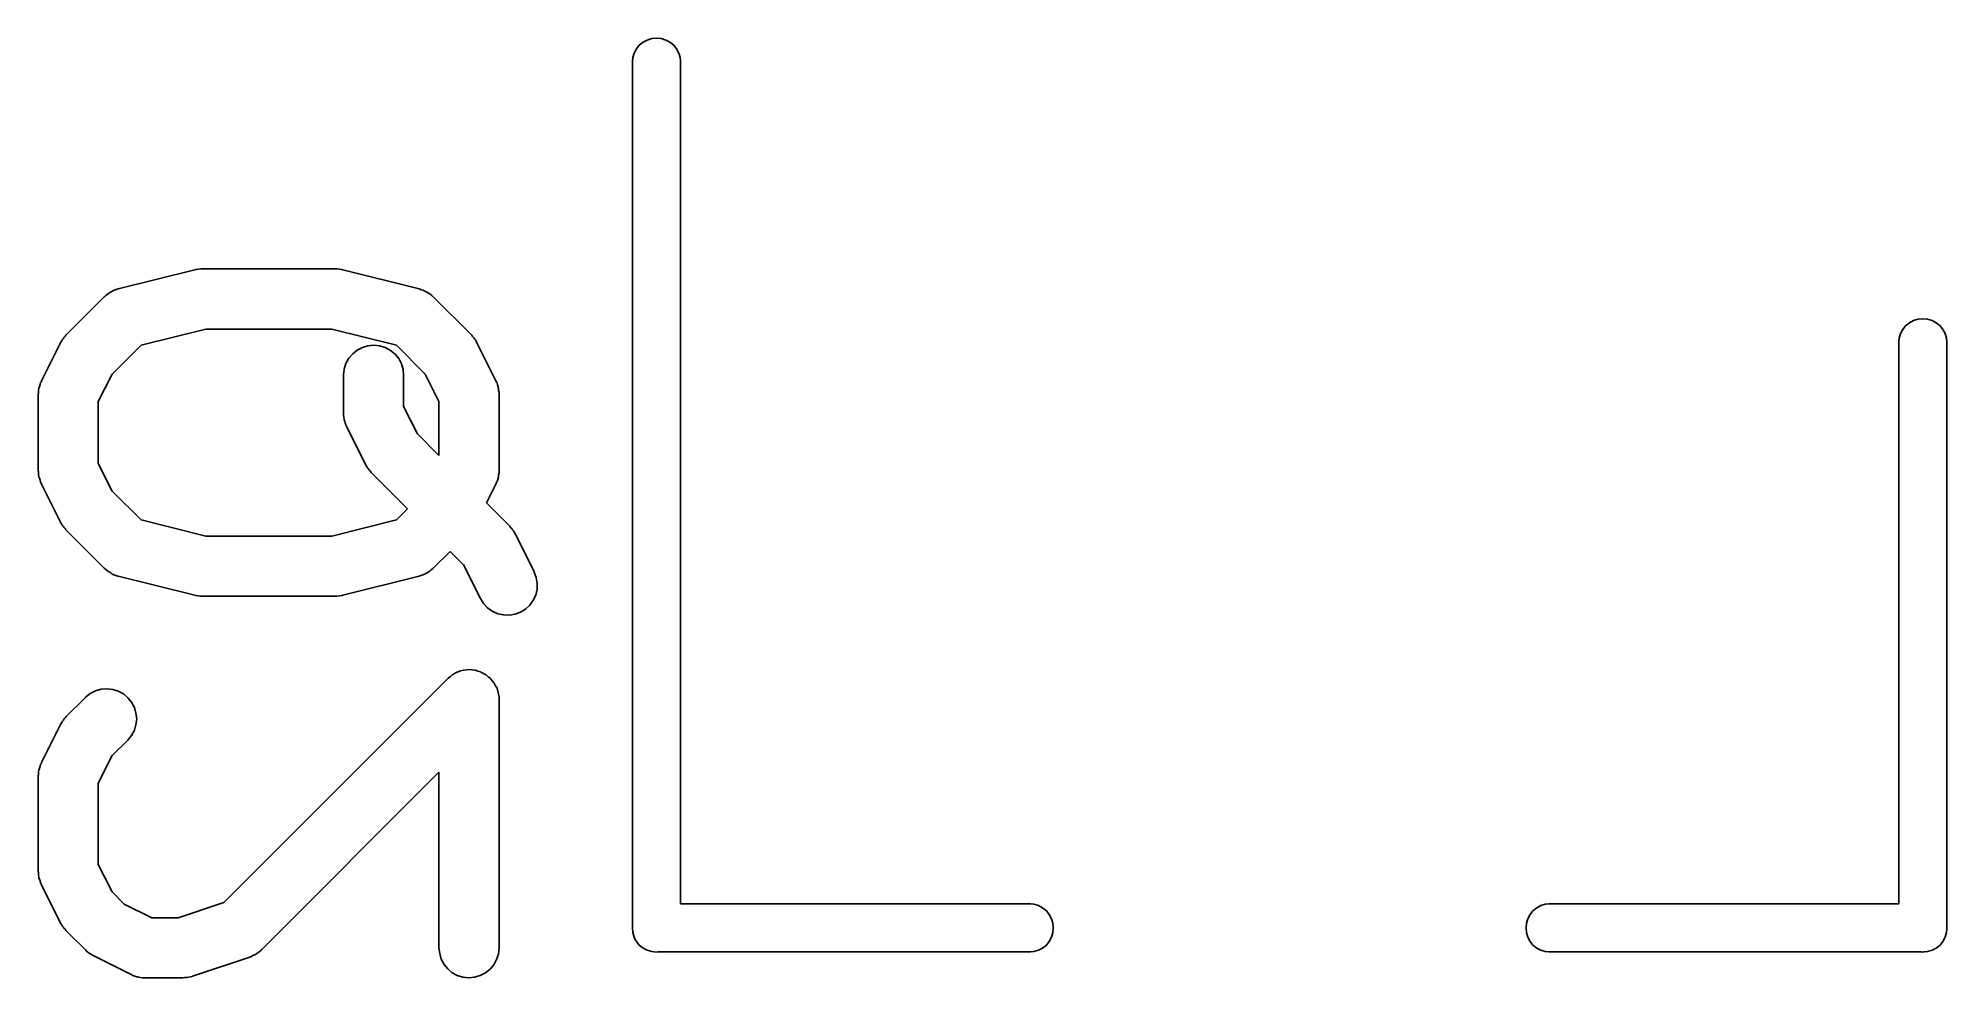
# Model space of a CAD drawing. Extents: x 125.2 to 163.8, y -115.5 to -80.2.
# Drawn here: x 135.627 to 140.39, y -82.593 to -80.248 of the extents above.
import ezdxf

# ---------------------------------------------------------------- set-up
doc = ezdxf.new("R2010")
doc.units = 0
doc.layers.add('BLACK', color=7, linetype='CONTINUOUS')

msp = doc.modelspace()

# ---------------------------------------------------------------- linework, layer by layer
at = {"layer": 'BLACK', "linetype": 'CONTINUOUS'}
for p, q in [((137.137, -80.2584), (137.147, -80.2528)), ((137.147, -80.2528), (137.158, -80.2494)), ((137.158, -80.2494), (137.17, -80.2482)), ((137.17, -80.2482), (137.182, -80.2494)), ((137.182, -80.2494), (137.193, -80.2528)), ((137.193, -80.2528), (137.203, -80.2584)), ((137.11, -80.3056), (137.111, -80.2967)), ((137.111, -80.2967), (137.114, -80.2854)), ((137.114, -80.2854), (137.12, -80.275)), ((137.12, -80.275), (137.127, -80.2659)), ((137.127, -80.2659), (137.137, -80.2584)), ((137.203, -80.2584), (137.213, -80.2659)), ((137.213, -80.2659), (137.22, -80.275)), ((137.22, -80.275), (137.226, -80.2854)), ((137.226, -80.2854), (137.229, -80.2967)), ((137.229, -80.2967), (137.23, -80.3056)), ((137.11, -82.4656), (137.11, -80.3056)), ((137.23, -80.3056), (137.23, -82.4085)), ((135.827, -80.8738), (136.018, -80.8262)), ((136.018, -80.8262), (136.019, -80.826)), ((136.019, -80.826), (136.02, -80.8258)), ((136.02, -80.8258), (136.021, -80.8254)), ((136.021, -80.8254), (136.027, -80.8248)), ((136.027, -80.8248), (136.033, -80.824)), ((136.033, -80.824), (136.034, -80.8241)), ((136.034, -80.8241), (136.036, -80.824)), ((136.036, -80.824), (136.369, -80.824)), ((136.369, -80.824), (136.37, -80.824)), ((136.37, -80.824), (136.371, -80.8241)), ((136.371, -80.8241), (136.373, -80.8241)), ((136.373, -80.8241), (136.379, -80.8249)), ((136.379, -80.8249), (136.385, -80.8256)), ((136.385, -80.8256), (136.386, -80.826)), ((136.386, -80.826), (136.387, -80.8262)), ((136.387, -80.8262), (136.578, -80.8738)), ((135.817, -80.877), (135.822, -80.8755)), ((135.822, -80.8755), (135.827, -80.8738)), ((136.578, -80.8738), (136.579, -80.8741)), ((136.579, -80.8741), (136.583, -80.8759)), ((135.697, -80.9888), (135.792, -80.8936)), ((135.792, -80.8936), (135.793, -80.8928)), ((135.793, -80.8928), (135.797, -80.8897)), ((135.797, -80.8897), (135.801, -80.8863)), ((135.801, -80.8863), (135.803, -80.8851)), ((135.803, -80.8851), (135.804, -80.8837)), ((135.804, -80.8837), (135.809, -80.8814)), ((135.809, -80.8814), (135.813, -80.8788)), ((135.813, -80.8788), (135.815, -80.878)), ((135.815, -80.878), (135.817, -80.877)), ((136.583, -80.8759), (136.588, -80.8774)), ((136.588, -80.8774), (136.59, -80.8784)), ((136.59, -80.8784), (136.592, -80.8792)), ((136.592, -80.8792), (136.597, -80.8819)), ((136.597, -80.8819), (136.601, -80.8843)), ((136.601, -80.8843), (136.603, -80.8857)), ((136.603, -80.8857), (136.605, -80.8869)), ((136.605, -80.8869), (136.609, -80.8903)), ((136.609, -80.8903), (136.613, -80.8936)), ((136.613, -80.8936), (136.708, -80.9888)), ((140.28, -80.975), (140.287, -80.9659)), ((140.287, -80.9659), (140.297, -80.9584)), ((140.297, -80.9584), (140.307, -80.9528)), ((140.307, -80.9528), (140.318, -80.9494)), ((140.318, -80.9494), (140.33, -80.9482)), ((140.33, -80.9482), (140.342, -80.9494)), ((140.342, -80.9494), (140.353, -80.9528)), ((140.353, -80.9528), (140.363, -80.9584)), ((140.363, -80.9584), (140.373, -80.9659)), ((140.373, -80.9659), (140.38, -80.975)), ((135.635, -81.1035), (135.683, -81.0083)), ((135.683, -81.0074), (135.686, -81.0038)), ((135.683, -81.0083), (135.683, -81.0074)), ((135.686, -81.0038), (135.688, -81.0001)), ((135.688, -81.0001), (135.69, -80.9977)), ((135.69, -80.9977), (135.691, -80.9951)), ((135.691, -80.9951), (135.694, -80.9921)), ((135.694, -80.9921), (135.697, -80.9888)), ((135.884, -81.0143), (135.812, -81.0863)), ((136.045, -80.974), (135.884, -81.0143)), ((136.36, -80.974), (136.045, -80.974)), ((136.521, -81.0143), (136.36, -80.974)), ((136.436, -81.0199), (136.45, -81.0158)), ((136.45, -81.0158), (136.465, -81.0145)), ((136.465, -81.0145), (136.479, -81.016)), ((136.479, -81.016), (136.493, -81.0203)), ((136.593, -81.0863), (136.521, -81.0143)), ((136.708, -80.9888), (136.709, -80.9895)), ((136.709, -80.9895), (136.711, -80.9928)), ((136.711, -80.9928), (136.714, -80.9959)), ((136.714, -80.9959), (136.716, -80.9985)), ((136.716, -80.9985), (136.718, -81.001)), ((136.718, -81.001), (136.72, -81.0047)), ((136.72, -81.0047), (136.722, -81.0083)), ((136.722, -81.0083), (136.769, -81.1035)), ((140.27, -81.0056), (140.271, -80.9967)), ((140.27, -82.4085), (140.27, -81.0056)), ((140.271, -80.9967), (140.274, -80.9854)), ((140.274, -80.9854), (140.28, -80.975)), ((140.38, -80.975), (140.386, -80.9854)), ((140.386, -80.9854), (140.389, -80.9967)), ((140.389, -80.9967), (140.39, -81.0056)), ((140.39, -81.0056), (140.39, -82.4656)), ((136.391, -81.0739), (136.395, -81.0599)), ((136.395, -81.0599), (136.402, -81.0471)), ((136.402, -81.0471), (136.412, -81.0359)), ((136.412, -81.0359), (136.423, -81.0267)), ((136.423, -81.0267), (136.436, -81.0199)), ((136.493, -81.0203), (136.506, -81.0273)), ((136.506, -81.0273), (136.518, -81.0366)), ((136.518, -81.0366), (136.527, -81.0479)), ((136.527, -81.0479), (136.534, -81.0609)), ((136.534, -81.0609), (136.538, -81.0749)), ((135.63, -81.1172), (135.632, -81.1124)), ((135.632, -81.1124), (135.633, -81.1075)), ((135.633, -81.1075), (135.635, -81.1056)), ((135.635, -81.1056), (135.635, -81.1035)), ((135.812, -81.0863), (135.777, -81.1548)), ((136.389, -81.0884), (136.391, -81.0739)), ((136.389, -81.0895), (136.389, -81.0884)), ((136.389, -81.1847), (136.389, -81.0895)), ((136.538, -81.0749), (136.539, -81.0895)), ((136.539, -81.0895), (136.539, -81.167)), ((136.627, -81.1548), (136.593, -81.0863)), ((136.769, -81.1035), (136.77, -81.1045)), ((136.77, -81.1045), (136.771, -81.1065)), ((136.771, -81.1065), (136.772, -81.1085)), ((136.772, -81.1085), (136.773, -81.1134)), ((136.773, -81.1134), (136.775, -81.1182)), ((135.627, -81.136), (135.628, -81.1338)), ((135.627, -81.1371), (135.627, -81.136)), ((135.627, -81.3275), (135.627, -81.1371)), ((135.628, -81.1266), (135.629, -81.1215)), ((135.628, -81.1316), (135.628, -81.1266)), ((135.628, -81.1338), (135.628, -81.1316)), ((135.629, -81.1215), (135.63, -81.1194)), ((135.63, -81.1194), (135.63, -81.1172)), ((135.777, -81.1548), (135.777, -81.3098)), ((136.627, -81.2893), (136.627, -81.1548)), ((136.775, -81.1182), (136.775, -81.1204)), ((136.775, -81.1204), (136.776, -81.1225)), ((136.776, -81.1225), (136.776, -81.1276)), ((136.776, -81.1276), (136.777, -81.1327)), ((136.777, -81.1327), (136.777, -81.1349)), ((136.777, -81.1349), (136.777, -81.1371)), ((136.777, -81.1371), (136.777, -81.3275)), ((136.389, -81.1869), (136.389, -81.1847)), ((136.389, -81.1891), (136.389, -81.1869)), ((136.39, -81.1941), (136.389, -81.1891)), ((136.391, -81.1993), (136.39, -81.1941)), ((136.391, -81.2014), (136.391, -81.1993)), ((136.392, -81.2036), (136.391, -81.2014)), ((136.393, -81.2084), (136.392, -81.2036)), ((136.395, -81.2133), (136.393, -81.2084)), ((136.539, -81.167), (136.574, -81.2355)), ((136.396, -81.2152), (136.395, -81.2133)), ((136.397, -81.2173), (136.396, -81.2152)), ((136.397, -81.2182), (136.397, -81.2173)), ((136.445, -81.3135), (136.397, -81.2182)), ((136.574, -81.2355), (136.627, -81.2893)), ((135.628, -81.3297), (135.627, -81.3275)), ((135.628, -81.3319), (135.628, -81.3297)), ((135.628, -81.337), (135.628, -81.3319)), ((135.629, -81.3421), (135.628, -81.337)), ((135.629, -81.3442), (135.629, -81.3421)), ((135.63, -81.3464), (135.629, -81.3442)), ((135.632, -81.3512), (135.63, -81.3464)), ((135.633, -81.3561), (135.632, -81.3512)), ((135.777, -81.3098), (135.812, -81.3784)), ((136.447, -81.317), (136.445, -81.3135)), ((136.449, -81.3208), (136.447, -81.317)), ((136.451, -81.3232), (136.449, -81.3208)), ((136.453, -81.3259), (136.451, -81.3232)), ((136.456, -81.3289), (136.453, -81.3259)), ((136.458, -81.3322), (136.456, -81.3289)), ((136.459, -81.333), (136.458, -81.3322)), ((136.549, -81.4228), (136.459, -81.333)), ((136.775, -81.3474), (136.773, -81.3522)), ((136.776, -81.3431), (136.775, -81.3452)), ((136.775, -81.3452), (136.775, -81.3474)), ((136.777, -81.333), (136.776, -81.3381)), ((136.776, -81.3381), (136.776, -81.3431)), ((136.777, -81.3275), (136.777, -81.3286)), ((136.777, -81.3286), (136.777, -81.3308)), ((136.777, -81.3308), (136.777, -81.333)), ((135.634, -81.3581), (135.633, -81.3561)), ((135.635, -81.3601), (135.634, -81.3581)), ((135.635, -81.3611), (135.635, -81.3601)), ((135.683, -81.4563), (135.635, -81.3611)), ((135.812, -81.3784), (135.884, -81.4503)), ((136.769, -81.3611), (136.746, -81.408)), ((136.77, -81.359), (136.769, -81.3611)), ((136.771, -81.3571), (136.77, -81.359)), ((136.773, -81.3522), (136.771, -81.3571)), ((136.521, -81.4503), (136.549, -81.4228)), ((136.746, -81.408), (136.803, -81.465)), ((135.685, -81.4599), (135.683, -81.4563)), ((135.687, -81.4636), (135.685, -81.4599)), ((135.689, -81.4661), (135.687, -81.4636)), ((135.691, -81.4687), (135.689, -81.4661)), ((135.694, -81.4718), (135.691, -81.4687)), ((135.696, -81.4751), (135.694, -81.4718)), ((135.697, -81.4758), (135.696, -81.4751)), ((135.792, -81.5711), (135.697, -81.4758)), ((135.884, -81.4503), (136.045, -81.4906)), ((136.045, -81.4906), (136.36, -81.4906)), ((136.36, -81.4906), (136.521, -81.4503)), ((136.803, -81.465), (136.804, -81.4657)), ((136.804, -81.4657), (136.806, -81.469)), ((136.806, -81.469), (136.809, -81.4721)), ((136.809, -81.4721), (136.811, -81.4747)), ((136.811, -81.4747), (136.813, -81.4772)), ((136.813, -81.4772), (136.815, -81.4809)), ((136.815, -81.4809), (136.817, -81.4845)), ((136.817, -81.4845), (136.865, -81.5797)), ((136.655, -81.5289), (136.613, -81.5711)), ((136.688, -81.5624), (136.655, -81.5289)), ((135.796, -81.5743), (135.792, -81.5711)), ((135.8, -81.5777), (135.796, -81.5743)), ((135.802, -81.5789), (135.8, -81.5777)), ((135.804, -81.5803), (135.802, -81.5789)), ((135.808, -81.5827), (135.804, -81.5803)), ((135.812, -81.5854), (135.808, -81.5827)), ((135.814, -81.5862), (135.812, -81.5854)), ((135.816, -81.5873), (135.814, -81.5862)), ((135.821, -81.5887), (135.816, -81.5873)), ((135.826, -81.5905), (135.821, -81.5887)), ((136.582, -81.5891), (136.578, -81.5908)), ((136.587, -81.5877), (136.582, -81.5891)), ((136.589, -81.5866), (136.587, -81.5877)), ((136.591, -81.5859), (136.589, -81.5866)), ((136.596, -81.5833), (136.591, -81.5859)), ((136.6, -81.5809), (136.596, -81.5833)), ((136.602, -81.5795), (136.6, -81.5809)), ((136.604, -81.5784), (136.602, -81.5795)), ((136.608, -81.575), (136.604, -81.5784)), ((136.612, -81.5718), (136.608, -81.575)), ((136.613, -81.5711), (136.612, -81.5718)), ((136.731, -81.6468), (136.688, -81.5624)), ((136.865, -81.5797), (136.865, -81.5807)), ((136.865, -81.5807), (136.87, -81.5944)), ((135.827, -81.5908), (135.826, -81.5905)), ((136.018, -81.6384), (135.827, -81.5908)), ((136.578, -81.5908), (136.387, -81.6384)), ((136.869, -81.6377), (136.862, -81.651)), ((136.872, -81.6235), (136.869, -81.6377)), ((136.87, -81.5944), (136.872, -81.6089)), ((136.872, -81.6089), (136.872, -81.6235)), ((136.019, -81.6386), (136.018, -81.6384)), ((136.02, -81.639), (136.019, -81.6386)), ((136.026, -81.6397), (136.02, -81.639)), ((136.032, -81.6406), (136.026, -81.6397)), ((136.033, -81.6405), (136.032, -81.6406)), ((136.035, -81.6406), (136.033, -81.6405)), ((136.036, -81.6406), (136.035, -81.6406)), ((136.369, -81.6406), (136.036, -81.6406)), ((136.37, -81.6405), (136.369, -81.6406)), ((136.372, -81.6406), (136.37, -81.6405)), ((136.378, -81.6398), (136.372, -81.6406)), ((136.384, -81.6392), (136.378, -81.6398)), ((136.385, -81.6388), (136.384, -81.6392)), ((136.386, -81.6386), (136.385, -81.6388)), ((136.387, -81.6384), (136.386, -81.6386)), ((136.738, -81.6592), (136.731, -81.6468)), ((136.748, -81.6698), (136.738, -81.6592)), ((136.76, -81.6783), (136.748, -81.6698)), ((136.774, -81.6843), (136.76, -81.6783)), ((136.788, -81.6876), (136.774, -81.6843)), ((136.831, -81.6806), (136.817, -81.6857)), ((136.843, -81.6729), (136.831, -81.6806)), ((136.854, -81.6629), (136.843, -81.6729)), ((136.862, -81.651), (136.854, -81.6629)), ((136.803, -81.6881), (136.788, -81.6876)), ((136.817, -81.6857), (136.803, -81.6881)), ((136.675, -81.8293), (136.681, -81.8273)), ((136.681, -81.8273), (136.688, -81.8253)), ((136.688, -81.8253), (136.688, -81.8253)), ((136.688, -81.8253), (136.689, -81.8253)), ((136.689, -81.8253), (136.696, -81.8246)), ((136.696, -81.8246), (136.703, -81.824)), ((136.703, -81.824), (136.703, -81.824)), ((136.703, -81.824), (136.71, -81.8247)), ((136.703, -81.824), (136.703, -81.824)), ((136.71, -81.8247), (136.717, -81.8255)), ((136.717, -81.8255), (136.718, -81.8255)), ((136.718, -81.8255), (136.718, -81.8256)), ((136.718, -81.8256), (136.724, -81.8277)), ((136.724, -81.8277), (136.731, -81.8298)), ((135.77, -81.877), (135.784, -81.8729)), ((135.784, -81.8729), (135.798, -81.8716)), ((135.798, -81.8716), (135.813, -81.8732)), ((135.813, -81.8732), (135.827, -81.8776)), ((136.09, -82.4049), (136.649, -81.8459)), ((136.649, -81.8459), (136.65, -81.8454)), ((136.65, -81.8452), (136.656, -81.8407)), ((136.65, -81.8454), (136.65, -81.8452)), ((136.65, -81.8454), (136.65, -81.8454)), ((136.65, -81.8454), (136.65, -81.8454)), ((136.656, -81.8407), (136.661, -81.8362)), ((136.661, -81.8362), (136.662, -81.8361)), ((136.661, -81.8362), (136.661, -81.8362)), ((136.662, -81.8361), (136.668, -81.8328)), ((136.668, -81.8328), (136.674, -81.8294)), ((136.674, -81.8294), (136.675, -81.8293)), ((136.674, -81.8294), (136.674, -81.8294)), ((136.731, -81.8298), (136.732, -81.8299)), ((136.732, -81.8299), (136.732, -81.8299)), ((136.732, -81.8299), (136.738, -81.8334)), ((136.738, -81.8334), (136.744, -81.8368)), ((136.744, -81.8368), (136.744, -81.8369)), ((136.744, -81.8369), (136.745, -81.8369)), ((136.745, -81.8369), (136.75, -81.8415)), ((136.75, -81.8415), (136.756, -81.8461)), ((136.756, -81.8461), (136.756, -81.8462)), ((136.756, -81.8462), (136.756, -81.8463)), ((136.756, -81.8463), (136.76, -81.8518)), ((136.76, -81.8518), (136.765, -81.8575)), ((136.765, -81.8575), (136.765, -81.8576)), ((136.765, -81.8576), (136.765, -81.8577)), ((136.765, -81.8577), (136.768, -81.8641)), ((136.768, -81.8641), (136.772, -81.8704)), ((136.772, -81.8704), (136.772, -81.8705)), ((136.772, -81.8705), (136.772, -81.8706)), ((136.772, -81.8706), (136.774, -81.8776)), ((135.697, -81.9412), (135.745, -81.8936)), ((135.745, -81.8928), (135.757, -81.8837)), ((135.745, -81.8936), (135.745, -81.8928)), ((135.757, -81.8837), (135.77, -81.877)), ((135.827, -81.8776), (135.84, -81.8846)), ((135.84, -81.8846), (135.851, -81.8939)), ((135.851, -81.8939), (135.86, -81.9053)), ((135.86, -81.9053), (135.867, -81.9183)), ((135.867, -81.9183), (135.871, -81.9323)), ((136.774, -81.8776), (136.776, -81.8844)), ((136.776, -81.8844), (136.776, -81.8845)), ((136.776, -81.8845), (136.776, -81.8847)), ((136.776, -81.8847), (136.777, -81.8918)), ((136.777, -81.8918), (136.777, -81.899)), ((136.777, -81.899), (136.777, -82.518)), ((135.635, -82.0559), (135.683, -81.9607)), ((135.683, -81.9597), (135.686, -81.9562)), ((135.683, -81.9607), (135.683, -81.9597)), ((135.686, -81.9562), (135.688, -81.9525)), ((135.688, -81.9525), (135.69, -81.9501)), ((135.69, -81.9501), (135.691, -81.9475)), ((135.691, -81.9475), (135.694, -81.9444)), ((135.694, -81.9444), (135.697, -81.9412)), ((135.871, -81.9614), (135.867, -81.9754)), ((135.871, -81.9323), (135.873, -81.9469)), ((135.873, -81.9469), (135.871, -81.9614)), ((135.851, -81.9996), (135.812, -82.0386)), ((135.86, -81.9883), (135.851, -81.9996)), ((135.867, -81.9754), (135.86, -81.9883)), ((135.63, -82.0696), (135.632, -82.0648)), ((135.632, -82.0648), (135.633, -82.0599)), ((135.633, -82.0599), (135.635, -82.058)), ((135.635, -82.058), (135.635, -82.0559)), ((135.812, -82.0386), (135.777, -82.1072)), ((135.627, -82.0884), (135.628, -82.0862)), ((135.627, -82.0895), (135.627, -82.0884)), ((135.627, -82.3275), (135.627, -82.0895)), ((135.628, -82.0789), (135.629, -82.0739)), ((135.628, -82.084), (135.628, -82.0789)), ((135.628, -82.0862), (135.628, -82.084)), ((135.629, -82.0739), (135.63, -82.0718)), ((135.63, -82.0718), (135.63, -82.0696)), ((135.777, -82.1072), (135.777, -82.3098)), ((136.627, -82.08), (136.184, -82.5234)), ((136.627, -82.518), (136.627, -82.08)), ((135.628, -82.3297), (135.627, -82.3275)), ((135.628, -82.3319), (135.628, -82.3297)), ((135.628, -82.337), (135.628, -82.3319)), ((135.629, -82.3421), (135.628, -82.337)), ((135.629, -82.3442), (135.629, -82.3421)), ((135.63, -82.3464), (135.629, -82.3442)), ((135.632, -82.3512), (135.63, -82.3464)), ((135.633, -82.3561), (135.632, -82.3512)), ((135.777, -82.3098), (135.812, -82.3784)), ((135.634, -82.3581), (135.633, -82.3561)), ((135.635, -82.3601), (135.634, -82.3581)), ((135.635, -82.3611), (135.635, -82.3601)), ((135.683, -82.4563), (135.635, -82.3611)), ((135.812, -82.3784), (135.842, -82.4088)), ((135.842, -82.4088), (135.911, -82.443)), ((135.911, -82.443), (135.976, -82.443)), ((135.976, -82.443), (136.09, -82.4049)), ((137.23, -82.4085), (138.103, -82.4085)), ((138.103, -82.4085), (138.112, -82.4094)), ((138.112, -82.4094), (138.123, -82.4128)), ((138.123, -82.4128), (138.133, -82.4184)), ((138.133, -82.4184), (138.143, -82.4259)), ((138.143, -82.4259), (138.15, -82.435)), ((138.15, -82.435), (138.156, -82.4454)), ((138.156, -82.4454), (138.159, -82.4567)), ((139.341, -82.4567), (139.344, -82.4454)), ((139.344, -82.4454), (139.35, -82.435)), ((139.35, -82.435), (139.357, -82.4259)), ((139.357, -82.4259), (139.367, -82.4184)), ((139.367, -82.4184), (139.377, -82.4128)), ((139.377, -82.4128), (139.388, -82.4094)), ((139.388, -82.4094), (139.397, -82.4085)), ((139.397, -82.4085), (140.27, -82.4085)), ((135.685, -82.4599), (135.683, -82.4563)), ((135.687, -82.4636), (135.685, -82.4599)), ((135.689, -82.4661), (135.687, -82.4636)), ((135.691, -82.4687), (135.689, -82.4661)), ((135.694, -82.4718), (135.691, -82.4687)), ((135.696, -82.4751), (135.694, -82.4718)), ((135.697, -82.4758), (135.696, -82.4751)), ((135.745, -82.5234), (135.697, -82.4758)), ((137.11, -82.4685), (137.11, -82.4656)), ((137.111, -82.4803), (137.11, -82.4685)), ((137.114, -82.4916), (137.111, -82.4803)), ((137.118, -82.4987), (137.114, -82.4916)), ((138.156, -82.4916), (138.15, -82.502)), ((138.159, -82.4803), (138.156, -82.4916)), ((138.159, -82.4567), (138.16, -82.4685)), ((138.16, -82.4685), (138.159, -82.4803)), ((139.34, -82.4685), (139.341, -82.4567)), ((139.341, -82.4803), (139.34, -82.4685)), ((139.344, -82.4916), (139.341, -82.4803)), ((139.35, -82.502), (139.344, -82.4916)), ((140.386, -82.4916), (140.38, -82.502)), ((140.389, -82.4803), (140.386, -82.4916)), ((140.39, -82.4714), (140.389, -82.4791)), ((140.389, -82.4791), (140.389, -82.4803)), ((140.39, -82.4656), (140.39, -82.4685)), ((140.39, -82.4685), (140.39, -82.4714)), ((140.39, -82.4714), (140.39, -82.4714)), ((135.748, -82.5261), (135.745, -82.5234)), ((135.751, -82.529), (135.748, -82.5261)), ((135.753, -82.5307), (135.751, -82.529)), ((135.756, -82.5327), (135.753, -82.5307)), ((135.76, -82.5347), (135.756, -82.5327)), ((135.763, -82.537), (135.76, -82.5347)), ((135.764, -82.5375), (135.763, -82.537)), ((135.859, -82.5851), (135.764, -82.5375)), ((136.155, -82.5416), (136.012, -82.5892)), ((136.157, -82.5407), (136.155, -82.5416)), ((136.159, -82.54), (136.157, -82.5407)), ((136.163, -82.5377), (136.159, -82.54)), ((136.168, -82.5356), (136.163, -82.5377)), ((136.17, -82.5343), (136.168, -82.5356)), ((136.172, -82.5333), (136.17, -82.5343)), ((136.176, -82.5301), (136.172, -82.5333)), ((136.18, -82.5271), (136.176, -82.5301)), ((136.182, -82.5256), (136.18, -82.5271)), ((136.183, -82.5242), (136.182, -82.5256)), ((136.184, -82.5234), (136.183, -82.5242)), ((136.629, -82.5326), (136.627, -82.518)), ((136.633, -82.5466), (136.629, -82.5326)), ((136.776, -82.5336), (136.771, -82.5476)), ((136.777, -82.5191), (136.776, -82.5336)), ((136.777, -82.518), (136.777, -82.5191)), ((137.12, -82.502), (137.118, -82.4987)), ((137.127, -82.5111), (137.12, -82.502)), ((137.137, -82.5186), (137.127, -82.5111)), ((137.147, -82.5242), (137.137, -82.5186)), ((137.158, -82.5276), (137.147, -82.5242)), ((137.17, -82.5288), (137.158, -82.5276)), ((137.173, -82.5285), (137.17, -82.5288)), ((138.103, -82.5285), (137.173, -82.5285)), ((138.112, -82.5276), (138.103, -82.5285)), ((138.123, -82.5242), (138.112, -82.5276)), ((138.133, -82.5186), (138.123, -82.5242)), ((138.143, -82.5111), (138.133, -82.5186)), ((138.15, -82.502), (138.143, -82.5111)), ((139.357, -82.5111), (139.35, -82.502)), ((139.367, -82.5186), (139.357, -82.5111)), ((139.377, -82.5242), (139.367, -82.5186)), ((139.388, -82.5276), (139.377, -82.5242)), ((139.397, -82.5285), (139.388, -82.5276)), ((140.327, -82.5285), (139.397, -82.5285)), ((140.33, -82.5288), (140.327, -82.5285)), ((140.333, -82.5285), (140.33, -82.5288)), ((140.342, -82.5276), (140.333, -82.5285)), ((140.333, -82.5285), (140.333, -82.5285)), ((140.353, -82.5242), (140.342, -82.5276)), ((140.363, -82.5186), (140.353, -82.5242)), ((140.373, -82.5111), (140.363, -82.5186)), ((140.38, -82.502), (140.373, -82.5111)), ((135.861, -82.5859), (135.859, -82.5851)), ((135.863, -82.587), (135.861, -82.5859)), ((135.868, -82.5885), (135.863, -82.587)), ((135.873, -82.5903), (135.868, -82.5885)), ((135.875, -82.5907), (135.873, -82.5903)), ((136.007, -82.5904), (136.003, -82.5916)), ((136.011, -82.5895), (136.007, -82.5904)), ((136.012, -82.5892), (136.011, -82.5895)), ((136.64, -82.5595), (136.633, -82.5466)), ((136.649, -82.5709), (136.64, -82.5595)), ((136.66, -82.5802), (136.649, -82.5709)), ((136.673, -82.5872), (136.66, -82.5802)), ((136.687, -82.5915), (136.673, -82.5872)), ((136.73, -82.5876), (136.716, -82.5917)), ((136.743, -82.5808), (136.73, -82.5876)), ((136.755, -82.5716), (136.743, -82.5808)), ((136.764, -82.5604), (136.755, -82.5716)), ((136.771, -82.5476), (136.764, -82.5604)), ((135.877, -82.5914), (135.875, -82.5907)), ((135.882, -82.592), (135.877, -82.5914)), ((135.887, -82.5928), (135.882, -82.592)), ((135.89, -82.5928), (135.887, -82.5928)), ((135.892, -82.593), (135.89, -82.5928)), ((135.893, -82.593), (135.892, -82.593)), ((135.988, -82.593), (135.893, -82.593)), ((135.992, -82.5926), (135.988, -82.593)), ((135.997, -82.5926), (135.992, -82.5926)), ((136, -82.5919), (135.997, -82.5926)), ((136.003, -82.5916), (136, -82.5919)), ((136.702, -82.593), (136.687, -82.5915)), ((136.716, -82.5917), (136.702, -82.593))]:
    msp.add_line(p, q, dxfattribs=at)

doc.saveas('drawing.dxf')
